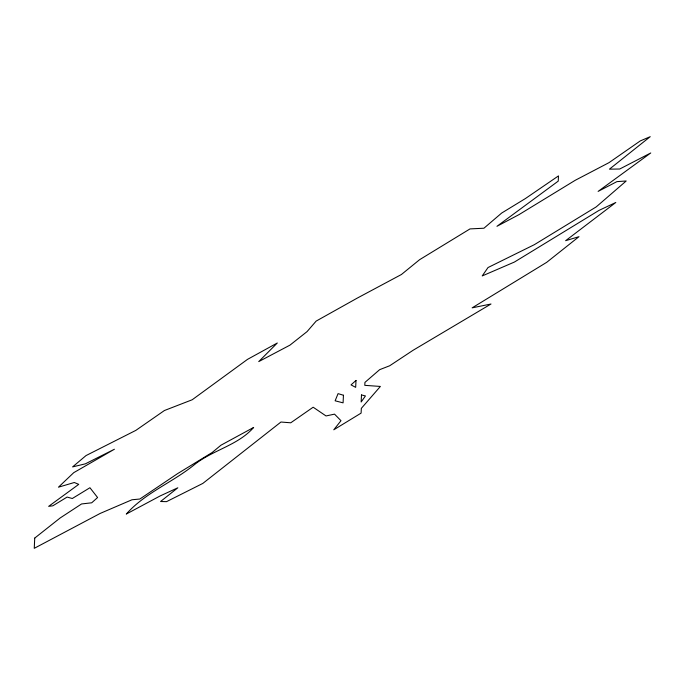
<?xml version="1.0" encoding="UTF-8"?>
<svg xmlns="http://www.w3.org/2000/svg" width="685" height="685" viewBox="0 0 685 685"><rect width="100%" height="100%" fill="white"/><g stroke="black" fill="none" stroke-linecap="round" stroke-linejoin="round"><path stroke-width="1.03" d="M34.73 538.085L34.25 548.325L100.164 513.433L131.974 499.767L139.851 499.022L177.501 473.686L212.17 452.511L220.955 445.207L253.655 427.44C238.32 445.096 213.155 449.976 194.951 464.242C173.031 482.257 145.374 492.583 126.288 514.058L160.162 495.931L177.826 487.797L160.564 501.514L166.541 501.651L202.82 483.422L280.944 422.028L290.748 422.799L313.165 407.215L326.026 415.949L334.528 414.142L340.984 420.701L333.783 429.795L361.106 413.106L361.329 408.354L380.38 386.443L364.788 385.347L364.934 382.401L379.653 369.669L389.688 365.764L413.158 350.232L491.008 304.003L472.153 307.848L546.69 262.338L578.979 236.676L565.639 240.692L615.806 202.477L598.99 210.406L514.384 262.064L482.231 275.927L488.02 267.544L534.3 244.699L596.25 206.87L626.21 180.977L616.928 181.628L598.116 191.398L650.75 152.969L619.737 169.007L609.427 169.169L650.228 136.675L640.269 140.922L609.016 162.645L575.203 180.309L519.016 214.619L496.95 226.307L558.241 181.114L558.489 175.899L525.429 198.539L501.685 213.035L483.927 228.225L470.004 228.91L419.588 259.701L401.419 274.505L357.33 298.069L316.153 321.094L307.068 331.608L289.952 345.146L258.733 361.603L277.305 342.997L247.508 359.368L192.211 399.757L164.417 410.52L135.835 430.385L86.036 455.568L72.601 466.896L85.351 463.839L114.412 449.24L73.749 472.659L58.465 487.181L74.305 482.505L78.741 484.363L48.661 506.343L52.831 505.804L67.113 497.07L72.293 498.509L89.932 487.737L97.595 497.533L91.704 502.799L81.566 503.954L60.126 517.997L34.73 538.085M343.442 395.236L343.082 402.857L335.128 400.802L338.065 393.635L343.442 395.236M356.003 380.449L355.678 387.35L351.037 384.901L356.003 380.449M361.492 394.945L361.158 401.984L365.447 395.947L361.492 394.945"/></g></svg>
